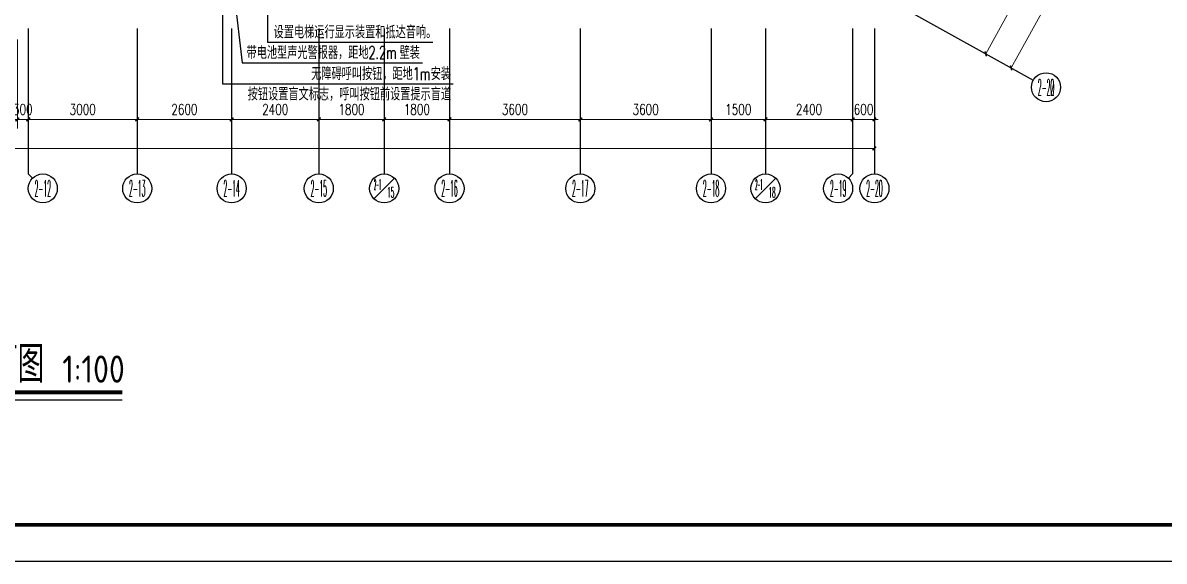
# Model space of a CAD drawing. Extents: x -9422388 to 15610651, y -1992469 to 953794.
# Drawn here: x -2643709 to -2612281, y -224770 to -209946 of the extents above; entities that cross this region are included whole.
import ezdxf
from ezdxf.enums import TextEntityAlignment as Align

# ---------------------------------------------------------------- set-up
doc = ezdxf.new("R2010")
doc.units = 0
doc.header["$LTSCALE"] = 1000
for name, color, linetype in [('A-ANNO-IDEN', 3, 'Continuous'), ('AXIS', 3, 'Continuous'), ('AXIS_TEXT', 7, 'Continuous'), ('DIM-消防', 3, 'Continuous'), ('DIM-通讯', 3, 'Continuous'), ('PUB_DIM', 3, 'Continuous'), ('PUB_TITLE', 4, 'Continuous'), ('TEL_LEAD', 3, 'Continuous')]:
    doc.layers.add(name, color=color, linetype=linetype)
doc.layers.add('建筑底图', color=8, linetype='Continuous', lineweight=5)
doc.styles.add('_TCH_AXIS', font='COMPLEX', dxfattribs={"bigfont": 'GBCBIG'})
doc.styles.add('_TCH_DIM_T3', font='SIMPLEX', dxfattribs={"width": 0.705882, "bigfont": 'GBCBIG'})
doc.styles.add('_TEL_DIM', font='SIMPLEX', dxfattribs={"width": 0.8, "height": 3.5, "bigfont": 'HZTXT'})
doc.styles.add('COMPLEX', font='COMPLEX')
doc.styles.get("Standard").update_dxf_attribs({"font": 'gbenor.shx', "bigfont": 'gbcbig.shx'})
doc.dimstyles.new('_TCH_ARCH&&100', dxfattribs={"dimtxt": 297.5, "dimasz": 100, "dimexe": 250, "dimexo": 300, "dimgap": 126.25, "dimtad": 1, "dimdec": 0, "dimzin": 0, "dimdsep": 46, "dimtxsty": '_TCH_DIM_T3', "dimblk": 'ARCHTICK', "dimcen": 0.09, "dimclrt": 7, "dimazin": 2, "dimtfac": 1, "dimtdec": 0, "dimtix": 1, "dimtmove": 2, "dimatfit": 3, "dimfxl": 0, "dimtolj": 1, "dimtzin": 0, "dimarcsym": 0})

# ---------------------------------------------------------------- blocks, each defined once
blk = doc.blocks.new('_ArchTick')
at = {"color": 0, "linetype": 'ByBlock', "const_width": 0.4}
blk.add_lwpolyline([(-0.5, -0.5), (0.5, 0.5)], dxfattribs=at)
blk = doc.blocks.new('*D622')
at = {"layer": 'Defpoints', "color": 0, "transparency": 16777216}
for p in [(1930039, -399502), (1933102, -401197), (1927730, -403675)]:
    blk.add_point(p, dxfattribs=at)
at = {"layer": 'PUB_DIM', "color": 0, "lineweight": -2, "transparency": 16777216}
for p, q in [((1930302, -399647), (1933320, -401318)), ((1930793, -405369), (1933102, -401197)), ((1927993, -403820), (1931011, -405491))]:
    blk.add_line(p, q, dxfattribs=at)
at = {"layer": 'PUB_DIM', "color": 0, "lineweight": -2, "transparency": 16777216, "xscale": 100, "yscale": 100, "zscale": 100}
for p, rotation in [((1933102, -401197), 61.03914883823066), ((1930793, -405369), 241.0391488382307)]:
    blk.add_blockref('_ArchTick', p, dxfattribs=dict(at, rotation=rotation))
at = {"layer": 'PUB_DIM', "color": 7, "transparency": 16777216, "insert": (1931707, -403150), "char_height": 297.5, "attachment_point": 5, "rotation": 61.0391, "style": '_TCH_DIM_T3'}
blk.add_mtext('\\A1;4769', dxfattribs=at)
blk = doc.blocks.new('*D624')
at = {"layer": 'Defpoints', "color": 0, "transparency": 16777216}
for p in [(1932349, -395329), (1936111, -397412), (1927730, -403675)]:
    blk.add_point(p, dxfattribs=at)
at = {"layer": 'PUB_DIM', "color": 0, "lineweight": -2, "transparency": 16777216}
for p, q in [((1932611, -395475), (1936330, -397533)), ((1931492, -405757), (1936111, -397412)), ((1927993, -403820), (1931711, -405878))]:
    blk.add_line(p, q, dxfattribs=at)
at = {"layer": 'PUB_DIM', "color": 0, "lineweight": -2, "transparency": 16777216, "xscale": 100, "yscale": 100, "zscale": 100}
for p, rotation in [((1936111, -397412), 61.03914883811161), ((1931492, -405757), 241.0391488381117)]:
    blk.add_blockref('_ArchTick', p, dxfattribs=dict(at, rotation=rotation))
at = {"layer": 'PUB_DIM', "color": 7, "transparency": 16777216, "insert": (1933561, -401451), "char_height": 297.5, "attachment_point": 5, "rotation": 61.0391, "style": '_TCH_DIM_T3'}
blk.add_mtext('\\A1;9538', dxfattribs=at)
blk = doc.blocks.new('*D625')
at = {"layer": 'AXIS', "color": 0, "lineweight": -2, "transparency": 16777216}
for p, q in [((1875330, -404975), (1875330, -408225)), ((1927730, -404975), (1927730, -408225)), ((1875330, -407975), (1927730, -407975))]:
    blk.add_line(p, q, dxfattribs=at)
at = {"layer": 'Defpoints', "color": 0, "transparency": 16777216}
for p in [(1875330, -404675), (1927730, -404675), (1927730, -407975)]:
    blk.add_point(p, dxfattribs=at)
at = {"layer": 'AXIS', "color": 0, "lineweight": -2, "transparency": 16777216, "xscale": 100, "yscale": 100, "zscale": 100, "rotation": 180}
blk.add_blockref('_ArchTick', (1875330, -407975), dxfattribs=at)
at = {"layer": 'AXIS', "color": 0, "lineweight": -2, "transparency": 16777216, "xscale": 100, "yscale": 100, "zscale": 100}
blk.add_blockref('_ArchTick', (1927730, -407975), dxfattribs=at)
at = {"layer": 'AXIS', "color": 7, "transparency": 16777216, "insert": (1901530, -407700), "char_height": 297.5, "attachment_point": 5, "style": '_TCH_DIM_T3'}
blk.add_mtext('\\A1;52400', dxfattribs=at)
blk = doc.blocks.new('_AXISO')
at = {"color": 0}
blk.add_circle((0, 0), 0.5, dxfattribs=at)
at = {"layer": 'AXIS_TEXT', "color": 0, "style": 'COMPLEX', "width": 1.041667}
blk.add_attdef('A', text='', height=0.56, dxfattribs=at).set_placement((-0.25, -0.28), (0.25, -0.28), align=Align.FIT)
blk = doc.blocks.new('*D664')
at = {"layer": 'AXIS', "color": 0, "lineweight": -2, "transparency": 16777216}
for p, q in [((1904130, -404975), (1904130, -407425)), ((1904430, -404975), (1904430, -407425)), ((1904130, -407175), (1904030, -407175)), ((1904130, -407175), (1904430, -407175)), ((1904430, -407175), (1904530, -407175))]:
    blk.add_line(p, q, dxfattribs=at)
at = {"layer": 'Defpoints', "color": 0, "transparency": 16777216}
for p in [(1904130, -404675), (1904430, -404675), (1904430, -407175)]:
    blk.add_point(p, dxfattribs=at)
at = {"layer": 'AXIS', "color": 0, "lineweight": -2, "transparency": 16777216, "xscale": 100, "yscale": 100, "zscale": 100}
blk.add_blockref('_ArchTick', (1904130, -407175), dxfattribs=at)
at = {"layer": 'AXIS', "color": 0, "lineweight": -2, "transparency": 16777216, "xscale": 100, "yscale": 100, "zscale": 100, "rotation": 180}
blk.add_blockref('_ArchTick', (1904430, -407175), dxfattribs=at)
at = {"layer": 'AXIS', "color": 7, "transparency": 16777216, "insert": (1904280, -406900), "char_height": 297.5, "attachment_point": 5, "style": '_TCH_DIM_T3'}
blk.add_mtext('\\A1;300', dxfattribs=at)
blk = doc.blocks.new('*D665')
at = {"layer": 'AXIS', "color": 0, "lineweight": -2, "transparency": 16777216}
for p, q in [((1904430, -404975), (1904430, -407425)), ((1907430, -404975), (1907430, -407425)), ((1904430, -407175), (1907430, -407175))]:
    blk.add_line(p, q, dxfattribs=at)
at = {"layer": 'Defpoints', "color": 0, "transparency": 16777216}
for p in [(1904430, -404675), (1907430, -404675), (1907430, -407175)]:
    blk.add_point(p, dxfattribs=at)
at = {"layer": 'AXIS', "color": 0, "lineweight": -2, "transparency": 16777216, "xscale": 100, "yscale": 100, "zscale": 100, "rotation": 180}
blk.add_blockref('_ArchTick', (1904430, -407175), dxfattribs=at)
at = {"layer": 'AXIS', "color": 0, "lineweight": -2, "transparency": 16777216, "xscale": 100, "yscale": 100, "zscale": 100}
blk.add_blockref('_ArchTick', (1907430, -407175), dxfattribs=at)
at = {"layer": 'AXIS', "color": 7, "transparency": 16777216, "insert": (1905930, -406900), "char_height": 297.5, "attachment_point": 5, "style": '_TCH_DIM_T3'}
blk.add_mtext('\\A1;3000', dxfattribs=at)
blk = doc.blocks.new('*D666')
at = {"layer": 'AXIS', "color": 0, "lineweight": -2, "transparency": 16777216}
for p, q in [((1907430, -404975), (1907430, -407425)), ((1910030, -404975), (1910030, -407425)), ((1907430, -407175), (1910030, -407175))]:
    blk.add_line(p, q, dxfattribs=at)
at = {"layer": 'Defpoints', "color": 0, "transparency": 16777216}
for p in [(1907430, -404675), (1910030, -404675), (1910030, -407175)]:
    blk.add_point(p, dxfattribs=at)
at = {"layer": 'AXIS', "color": 0, "lineweight": -2, "transparency": 16777216, "xscale": 100, "yscale": 100, "zscale": 100, "rotation": 180}
blk.add_blockref('_ArchTick', (1907430, -407175), dxfattribs=at)
at = {"layer": 'AXIS', "color": 0, "lineweight": -2, "transparency": 16777216, "xscale": 100, "yscale": 100, "zscale": 100}
blk.add_blockref('_ArchTick', (1910030, -407175), dxfattribs=at)
at = {"layer": 'AXIS', "color": 7, "transparency": 16777216, "insert": (1908730, -406900), "char_height": 297.5, "attachment_point": 5, "style": '_TCH_DIM_T3'}
blk.add_mtext('\\A1;2600', dxfattribs=at)
blk = doc.blocks.new('*D667')
at = {"layer": 'AXIS', "color": 0, "lineweight": -2, "transparency": 16777216}
for p, q in [((1910030, -404975), (1910030, -407425)), ((1912430, -404975), (1912430, -407425)), ((1910030, -407175), (1912430, -407175))]:
    blk.add_line(p, q, dxfattribs=at)
at = {"layer": 'Defpoints', "color": 0, "transparency": 16777216}
for p in [(1910030, -404675), (1912430, -404675), (1912430, -407175)]:
    blk.add_point(p, dxfattribs=at)
at = {"layer": 'AXIS', "color": 0, "lineweight": -2, "transparency": 16777216, "xscale": 100, "yscale": 100, "zscale": 100, "rotation": 180}
blk.add_blockref('_ArchTick', (1910030, -407175), dxfattribs=at)
at = {"layer": 'AXIS', "color": 0, "lineweight": -2, "transparency": 16777216, "xscale": 100, "yscale": 100, "zscale": 100}
blk.add_blockref('_ArchTick', (1912430, -407175), dxfattribs=at)
at = {"layer": 'AXIS', "color": 7, "transparency": 16777216, "insert": (1911230, -406900), "char_height": 297.5, "attachment_point": 5, "style": '_TCH_DIM_T3'}
blk.add_mtext('\\A1;2400', dxfattribs=at)
blk = doc.blocks.new('*D668')
at = {"layer": 'AXIS', "color": 0, "lineweight": -2, "transparency": 16777216}
for p, q in [((1912430, -404975), (1912430, -407425)), ((1914230, -404975), (1914230, -407425)), ((1912430, -407175), (1914230, -407175))]:
    blk.add_line(p, q, dxfattribs=at)
at = {"layer": 'Defpoints', "color": 0, "transparency": 16777216}
for p in [(1912430, -404675), (1914230, -404675), (1914230, -407175)]:
    blk.add_point(p, dxfattribs=at)
at = {"layer": 'AXIS', "color": 0, "lineweight": -2, "transparency": 16777216, "xscale": 100, "yscale": 100, "zscale": 100, "rotation": 180}
blk.add_blockref('_ArchTick', (1912430, -407175), dxfattribs=at)
at = {"layer": 'AXIS', "color": 0, "lineweight": -2, "transparency": 16777216, "xscale": 100, "yscale": 100, "zscale": 100}
blk.add_blockref('_ArchTick', (1914230, -407175), dxfattribs=at)
at = {"layer": 'AXIS', "color": 7, "transparency": 16777216, "insert": (1913330, -406900), "char_height": 297.5, "attachment_point": 5, "style": '_TCH_DIM_T3'}
blk.add_mtext('\\A1;1800', dxfattribs=at)
blk = doc.blocks.new('*D669')
at = {"layer": 'AXIS', "color": 0, "lineweight": -2, "transparency": 16777216}
for p, q in [((1914230, -404975), (1914230, -407425)), ((1916030, -404975), (1916030, -407425)), ((1914230, -407175), (1916030, -407175))]:
    blk.add_line(p, q, dxfattribs=at)
at = {"layer": 'Defpoints', "color": 0, "transparency": 16777216}
for p in [(1914230, -404675), (1916030, -404675), (1916030, -407175)]:
    blk.add_point(p, dxfattribs=at)
at = {"layer": 'AXIS', "color": 0, "lineweight": -2, "transparency": 16777216, "xscale": 100, "yscale": 100, "zscale": 100, "rotation": 180}
blk.add_blockref('_ArchTick', (1914230, -407175), dxfattribs=at)
at = {"layer": 'AXIS', "color": 0, "lineweight": -2, "transparency": 16777216, "xscale": 100, "yscale": 100, "zscale": 100}
blk.add_blockref('_ArchTick', (1916030, -407175), dxfattribs=at)
at = {"layer": 'AXIS', "color": 7, "transparency": 16777216, "insert": (1915130, -406900), "char_height": 297.5, "attachment_point": 5, "style": '_TCH_DIM_T3'}
blk.add_mtext('\\A1;1800', dxfattribs=at)
blk = doc.blocks.new('*D670')
at = {"layer": 'AXIS', "color": 0, "lineweight": -2, "transparency": 16777216}
for p, q in [((1916030, -404975), (1916030, -407425)), ((1919630, -404975), (1919630, -407425)), ((1916030, -407175), (1919630, -407175))]:
    blk.add_line(p, q, dxfattribs=at)
at = {"layer": 'Defpoints', "color": 0, "transparency": 16777216}
for p in [(1916030, -404675), (1919630, -404675), (1919630, -407175)]:
    blk.add_point(p, dxfattribs=at)
at = {"layer": 'AXIS', "color": 0, "lineweight": -2, "transparency": 16777216, "xscale": 100, "yscale": 100, "zscale": 100, "rotation": 180}
blk.add_blockref('_ArchTick', (1916030, -407175), dxfattribs=at)
at = {"layer": 'AXIS', "color": 0, "lineweight": -2, "transparency": 16777216, "xscale": 100, "yscale": 100, "zscale": 100}
blk.add_blockref('_ArchTick', (1919630, -407175), dxfattribs=at)
at = {"layer": 'AXIS', "color": 7, "transparency": 16777216, "insert": (1917830, -406900), "char_height": 297.5, "attachment_point": 5, "style": '_TCH_DIM_T3'}
blk.add_mtext('\\A1;3600', dxfattribs=at)
blk = doc.blocks.new('*D671')
at = {"layer": 'AXIS', "color": 0, "lineweight": -2, "transparency": 16777216}
for p, q in [((1919630, -404975), (1919630, -407425)), ((1923230, -404975), (1923230, -407425)), ((1919630, -407175), (1923230, -407175))]:
    blk.add_line(p, q, dxfattribs=at)
at = {"layer": 'Defpoints', "color": 0, "transparency": 16777216}
for p in [(1919630, -404675), (1923230, -404675), (1923230, -407175)]:
    blk.add_point(p, dxfattribs=at)
at = {"layer": 'AXIS', "color": 0, "lineweight": -2, "transparency": 16777216, "xscale": 100, "yscale": 100, "zscale": 100, "rotation": 180}
blk.add_blockref('_ArchTick', (1919630, -407175), dxfattribs=at)
at = {"layer": 'AXIS', "color": 0, "lineweight": -2, "transparency": 16777216, "xscale": 100, "yscale": 100, "zscale": 100}
blk.add_blockref('_ArchTick', (1923230, -407175), dxfattribs=at)
at = {"layer": 'AXIS', "color": 7, "transparency": 16777216, "insert": (1921430, -406900), "char_height": 297.5, "attachment_point": 5, "style": '_TCH_DIM_T3'}
blk.add_mtext('\\A1;3600', dxfattribs=at)
blk = doc.blocks.new('*D672')
at = {"layer": 'AXIS', "color": 0, "lineweight": -2, "transparency": 16777216}
for p, q in [((1923230, -404975), (1923230, -407425)), ((1924730, -404975), (1924730, -407425)), ((1923230, -407175), (1924730, -407175))]:
    blk.add_line(p, q, dxfattribs=at)
at = {"layer": 'Defpoints', "color": 0, "transparency": 16777216}
for p in [(1923230, -404675), (1924730, -404675), (1924730, -407175)]:
    blk.add_point(p, dxfattribs=at)
at = {"layer": 'AXIS', "color": 0, "lineweight": -2, "transparency": 16777216, "xscale": 100, "yscale": 100, "zscale": 100, "rotation": 180}
blk.add_blockref('_ArchTick', (1923230, -407175), dxfattribs=at)
at = {"layer": 'AXIS', "color": 0, "lineweight": -2, "transparency": 16777216, "xscale": 100, "yscale": 100, "zscale": 100}
blk.add_blockref('_ArchTick', (1924730, -407175), dxfattribs=at)
at = {"layer": 'AXIS', "color": 7, "transparency": 16777216, "insert": (1923980, -406900), "char_height": 297.5, "attachment_point": 5, "style": '_TCH_DIM_T3'}
blk.add_mtext('\\A1;1500', dxfattribs=at)
blk = doc.blocks.new('*D673')
at = {"layer": 'AXIS', "color": 0, "lineweight": -2, "transparency": 16777216}
for p, q in [((1924730, -404975), (1924730, -407425)), ((1927130, -404975), (1927130, -407425)), ((1924730, -407175), (1927130, -407175))]:
    blk.add_line(p, q, dxfattribs=at)
at = {"layer": 'Defpoints', "color": 0, "transparency": 16777216}
for p in [(1924730, -404675), (1927130, -404675), (1927130, -407175)]:
    blk.add_point(p, dxfattribs=at)
at = {"layer": 'AXIS', "color": 0, "lineweight": -2, "transparency": 16777216, "xscale": 100, "yscale": 100, "zscale": 100, "rotation": 180}
blk.add_blockref('_ArchTick', (1924730, -407175), dxfattribs=at)
at = {"layer": 'AXIS', "color": 0, "lineweight": -2, "transparency": 16777216, "xscale": 100, "yscale": 100, "zscale": 100}
blk.add_blockref('_ArchTick', (1927130, -407175), dxfattribs=at)
at = {"layer": 'AXIS', "color": 7, "transparency": 16777216, "insert": (1925930, -406900), "char_height": 297.5, "attachment_point": 5, "style": '_TCH_DIM_T3'}
blk.add_mtext('\\A1;2400', dxfattribs=at)
blk = doc.blocks.new('*D674')
at = {"layer": 'AXIS', "color": 0, "lineweight": -2, "transparency": 16777216}
for p, q in [((1927130, -404975), (1927130, -407425)), ((1927730, -404975), (1927730, -407425)), ((1927130, -407175), (1927030, -407175)), ((1927130, -407175), (1927730, -407175)), ((1927730, -407175), (1927830, -407175))]:
    blk.add_line(p, q, dxfattribs=at)
at = {"layer": 'Defpoints', "color": 0, "transparency": 16777216}
for p in [(1927130, -404675), (1927730, -404675), (1927730, -407175)]:
    blk.add_point(p, dxfattribs=at)
at = {"layer": 'AXIS', "color": 0, "lineweight": -2, "transparency": 16777216, "xscale": 100, "yscale": 100, "zscale": 100}
blk.add_blockref('_ArchTick', (1927130, -407175), dxfattribs=at)
at = {"layer": 'AXIS', "color": 0, "lineweight": -2, "transparency": 16777216, "xscale": 100, "yscale": 100, "zscale": 100, "rotation": 180}
blk.add_blockref('_ArchTick', (1927730, -407175), dxfattribs=at)
at = {"layer": 'AXIS', "color": 7, "transparency": 16777216, "insert": (1927430, -406900), "char_height": 297.5, "attachment_point": 5, "style": '_TCH_DIM_T3'}
blk.add_mtext('\\A1;600', dxfattribs=at)
blk = doc.blocks.new('4444')
at = {"layer": 'AXIS', "color": 8}
for p, q in [((1928608.9, -404161), (1932104.9, -406095.8)), ((1928608.9, -404161), (1932104.9, -406095.8)), ((1904430.2, -404674.7), (1904430.2, -408674.7)), ((1907430.2, -404674.7), (1907430.2, -408674.7)), ((1910030.2, -404674.7), (1910030.2, -408674.7)), ((1912430.2, -404674.7), (1912430.2, -408674.7)), ((1914230.2, -404674.7), (1914230.2, -408674.7)), ((1916030.2, -404674.7), (1916030.2, -408674.7)), ((1919630.2, -404674.7), (1919630.2, -408674.7)), ((1923230.2, -404674.7), (1923230.2, -408674.7)), ((1924730.2, -404674.7), (1924730.2, -408674.7)), ((1927130.2, -404674.7), (1927130.2, -408674.7)), ((1927730.2, -404674.7), (1927730.2, -408674.7)), ((1904547.4, -408791.9), (1904430.2, -408674.7)), ((1913947.4, -409357.6), (1914513, -408791.9)), ((1924447.4, -409357.6), (1925013, -408791.9)), ((1927013, -408791.9), (1927130.2, -408674.7))]:
    blk.add_line(p, q, dxfattribs=at)
for centre in [(1914230.2, -409074.7), (1924730.2, -409074.7)]:
    blk.add_circle(centre, 400, dxfattribs=at)
ref = blk.add_blockref('_AXISO', (1932454.9, -406289.5), dxfattribs=dict(at, xscale=800, yscale=800, zscale=800))
ref.add_attrib('A', '2-22', dxfattribs={"layer": 'AXIS_TEXT', "color": 8, "height": 452.55, "style": '_TCH_AXIS', "width": 0.2625}).set_placement((1932228.7, -406515.8), (1932681.2, -406515.8), align=Align.FIT)
ref = blk.add_blockref('_AXISO', (1932454.9, -406289.5), dxfattribs=dict(at, xscale=800, yscale=800, zscale=800))
ref.add_attrib('A', '2-20', dxfattribs={"layer": 'AXIS_TEXT', "color": 8, "height": 452.55, "style": '_TCH_AXIS', "width": 0.2625}).set_placement((1932228.7, -406515.8), (1932681.2, -406515.8), align=Align.FIT)
ref = blk.add_blockref('_AXISO', (1904830.2, -409074.7), dxfattribs=dict(at, xscale=800, yscale=800, zscale=800))
ref.add_attrib('A', '2-12', dxfattribs={"layer": 'AXIS_TEXT', "color": 8, "height": 452.55, "style": '_TCH_AXIS', "width": 0.28}).set_placement((1904603.9, -409301), (1905056.5, -409301), align=Align.FIT)
ref = blk.add_blockref('_AXISO', (1907430.2, -409074.7), dxfattribs=dict(at, xscale=800, yscale=800, zscale=800))
ref.add_attrib('A', '2-13', dxfattribs={"layer": 'AXIS_TEXT', "color": 8, "height": 452.55, "style": '_TCH_AXIS', "width": 0.28}).set_placement((1907203.9, -409301), (1907656.5, -409301), align=Align.FIT)
ref = blk.add_blockref('_AXISO', (1910030.2, -409074.7), dxfattribs=dict(at, xscale=800, yscale=800, zscale=800))
ref.add_attrib('A', '2-14', dxfattribs={"layer": 'AXIS_TEXT', "color": 8, "height": 452.55, "style": '_TCH_AXIS', "width": 0.272727}).set_placement((1909803.9, -409301), (1910256.5, -409301), align=Align.FIT)
ref = blk.add_blockref('_AXISO', (1912430.2, -409074.7), dxfattribs=dict(at, xscale=800, yscale=800, zscale=800))
ref.add_attrib('A', '2-15', dxfattribs={"layer": 'AXIS_TEXT', "color": 8, "height": 452.55, "style": '_TCH_AXIS', "width": 0.28}).set_placement((1912203.9, -409301), (1912656.5, -409301), align=Align.FIT)
ref = blk.add_blockref('_AXISO', (1916030.2, -409074.7), dxfattribs=dict(at, xscale=800, yscale=800, zscale=800))
ref.add_attrib('A', '2-16', dxfattribs={"layer": 'AXIS_TEXT', "color": 8, "height": 452.55, "style": '_TCH_AXIS', "width": 0.28}).set_placement((1915803.9, -409301), (1916256.5, -409301), align=Align.FIT)
ref = blk.add_blockref('_AXISO', (1919630.2, -409074.7), dxfattribs=dict(at, xscale=800, yscale=800, zscale=800))
ref.add_attrib('A', '2-17', dxfattribs={"layer": 'AXIS_TEXT', "color": 8, "height": 452.55, "style": '_TCH_AXIS', "width": 0.28}).set_placement((1919403.9, -409301), (1919856.5, -409301), align=Align.FIT)
ref = blk.add_blockref('_AXISO', (1923230.2, -409074.7), dxfattribs=dict(at, xscale=800, yscale=800, zscale=800))
ref.add_attrib('A', '2-18', dxfattribs={"layer": 'AXIS_TEXT', "color": 8, "height": 452.55, "style": '_TCH_AXIS', "width": 0.28}).set_placement((1923003.9, -409301), (1923456.5, -409301), align=Align.FIT)
ref = blk.add_blockref('_AXISO', (1926730.2, -409074.7), dxfattribs=dict(at, xscale=800, yscale=800, zscale=800))
ref.add_attrib('A', '2-19', dxfattribs={"layer": 'AXIS_TEXT', "color": 8, "height": 452.55, "style": '_TCH_AXIS', "width": 0.28}).set_placement((1926503.9, -409301), (1926956.5, -409301), align=Align.FIT)
ref = blk.add_blockref('_AXISO', (1927730.2, -409074.7), dxfattribs=dict(at, xscale=800, yscale=800, zscale=800))
ref.add_attrib('A', '2-20', dxfattribs={"layer": 'AXIS_TEXT', "color": 8, "height": 452.55, "style": '_TCH_AXIS', "width": 0.2625}).set_placement((1927503.9, -409301), (1927956.5, -409301), align=Align.FIT)
at = {"layer": 'AXIS_TEXT', "color": 7, "style": '_TCH_AXIS'}
for s, width, p, p2 in [('2-1', 0.266804, (1913950.2, -409110.5), (1914150.2, -409110.5)), ('2-1', 0.266804, (1924450.2, -409110.5), (1924650.2, -409110.5)), ('15', 0.506007, (1914310.2, -409325.2), (1914510.2, -409325.2)), ('18', 0.506007, (1924810.2, -409325.2), (1925010.2, -409325.2))]:
    blk.add_text(s, height=286.22, dxfattribs=dict(at, width=width)).set_placement(p, p2, align=Align.FIT)
at = {"layer": 'AXIS', "color": 8}
for p1, p2, distance, picture, middle in [((1875330.2, -404674.7), (1927730.2, -404674.7), -3300, '*D625', (1901530.2, -407699.7)), ((1904130.2, -404674.7), (1904430.2, -404674.7), -2500, '*D664', (1904280.2, -406899.7)), ((1904430.2, -404674.7), (1907430.2, -404674.7), -2500, '*D665', (1905930.2, -406899.7)), ((1907430.2, -404674.7), (1910030.2, -404674.7), -2500, '*D666', (1908730.2, -406899.7)), ((1910030.2, -404674.7), (1912430.2, -404674.7), -2500, '*D667', (1911230.2, -406899.7)), ((1912430.2, -404674.7), (1914230.2, -404674.7), -2500, '*D668', (1913330.2, -406899.7)), ((1914230.2, -404674.7), (1916030.2, -404674.7), -2500, '*D669', (1915130.2, -406899.7)), ((1916030.2, -404674.7), (1919630.2, -404674.7), -2500, '*D670', (1917830.2, -406899.7)), ((1919630.2, -404674.7), (1923230.2, -404674.7), -2500, '*D671', (1921430.2, -406899.7)), ((1923230.2, -404674.7), (1924730.2, -404674.7), -2500, '*D672', (1923980.2, -406899.7)), ((1924730.2, -404674.7), (1927130.2, -404674.7), -2500, '*D673', (1925930.2, -406899.7)), ((1927130.2, -404674.7), (1927730.2, -404674.7), -2500, '*D674', (1927430.2, -406899.7))]:
    dim = blk.add_aligned_dim(p1=p1, p2=p2, distance=distance, dimstyle='_TCH_ARCH&&100', dxfattribs=at)
    dim.commit()
    dim.dimension.update_dxf_attribs({"geometry": picture, "text_midpoint": middle})
at = {"layer": 'PUB_DIM', "color": 8}
for p2, distance, picture, middle in [((1932348.6, -395329.5), -4300, '*D624', (1933561.1, -401451.1)), ((1930039.4, -399502.1), -3500, '*D622', (1931706.5, -403150))]:
    dim = blk.add_aligned_dim(p1=(1927730.2, -403674.7), p2=p2, distance=distance, dimstyle='_TCH_ARCH&&100', dxfattribs=at)
    dim.commit()
    dim.dimension.update_dxf_attribs({"geometry": picture, "text_midpoint": middle})

msp = doc.modelspace()

# ---------------------------------------------------------------- linework, layer by layer
at = {"layer": 'A-ANNO-IDEN', "const_width": 105}
msp.add_lwpolyline([(-2651813.04803, -220121.75296), (-2640972.44952, -220121.75296)], dxfattribs=at)
at = {"layer": 'A-ANNO-IDEN'}
msp.add_lwpolyline([(-2651813.04803, -220331.75296), (-2640972.44952, -220331.75296)], dxfattribs=at)
at = {"layer": 'DIM-消防'}
for p, q in [((-2638119.10247, -207191.92379), (-2637672.5366, -211046.64576)), ((-2637672.5366, -211046.64576), (-2632705.38919, -211046.64576))]:
    msp.add_line(p, q, dxfattribs=at)
at = {"layer": 'DIM-通讯'}
for p, q in [((-2638208.74016, -206421.08585), (-2638208.74016, -211630.24023)), ((-2638208.74016, -211630.24023), (-2631854.95246, -211630.24023))]:
    msp.add_line(p, q, dxfattribs=at)
at = {"layer": 'PUB_TITLE'}
msp.add_lwpolyline([(-2681774.25692, -224769.87898), (-2597674.25692, -224769.87898), (-2597674.25692, -165369.87898), (-2681774.25692, -165369.87898)], close=True, dxfattribs=at)
at = {"layer": 'PUB_TITLE', "const_width": 100}
msp.add_lwpolyline([(-2679274.25692, -223769.87898), (-2598674.25692, -223769.87898), (-2598674.25692, -166369.87898), (-2679274.25692, -166369.87898)], close=True, dxfattribs=at)
at = {"layer": 'TEL_LEAD'}
for p, q in [((-2636973.74016, -205505.98447), (-2636973.74016, -210481.74772)), ((-2636973.74016, -210481.74772), (-2632418.44934, -210481.74772))]:
    msp.add_line(p, q, dxfattribs=at)

# ---------------------------------------------------------------- block references
at = {"layer": '建筑底图', "color": 8}
msp.add_blockref('4444', (-4547988.93389, 194568.76239), dxfattribs=at)

# ---------------------------------------------------------------- texts
at = {"layer": 'A-ANNO-IDEN', "color": 7}
for s, height, p in [('综合楼四层强电平面图', 1012.765957, (-2650413.04803, -219855.9019)), ('1:100', 750, (-2642622.94165, -219855.9019))]:
    msp.add_text(s, height=height, dxfattribs=at).set_placement(p)
at = {"layer": 'DIM-消防', "color": 7, "style": '_TEL_DIM'}
for s, width, p in [('带电池型声光警报器，距地', 0.8, (-2637548.44693, -210941.64576)), ('壁装', 0.8, (-2633335.1136, -210941.64576)), ('2.2m', 0.64, (-2634188.44693, -210941.64576))]:
    msp.add_text(s, height=350, dxfattribs=dict(at, width=width)).set_placement(p)
at = {"layer": 'DIM-通讯', "color": 7, "style": '_TEL_DIM'}
for s, width, p in [('无障碍呼叫按钮，距地', 0.8, (-2635768.72936, -211525.24023)), ('1m', 0.64, (-2632968.72936, -211525.24023)), ('安装', 0.8, (-2632478.0627, -211525.24023)), ('按钮设置盲文标志，呼叫按钮前设置提示盲道', 0.8, (-2637515.85797, -212085.24023))]:
    msp.add_text(s, height=350, dxfattribs=dict(at, width=width)).set_placement(p)
at = {"layer": 'TEL_LEAD', "color": 7, "style": '_TEL_DIM', "width": 0.8}
msp.add_text('设置电梯运行显示装置和抵达音响。', height=350, dxfattribs=at).set_placement((-2636802.81942, -210376.74772))

doc.saveas('drawing.dxf')
